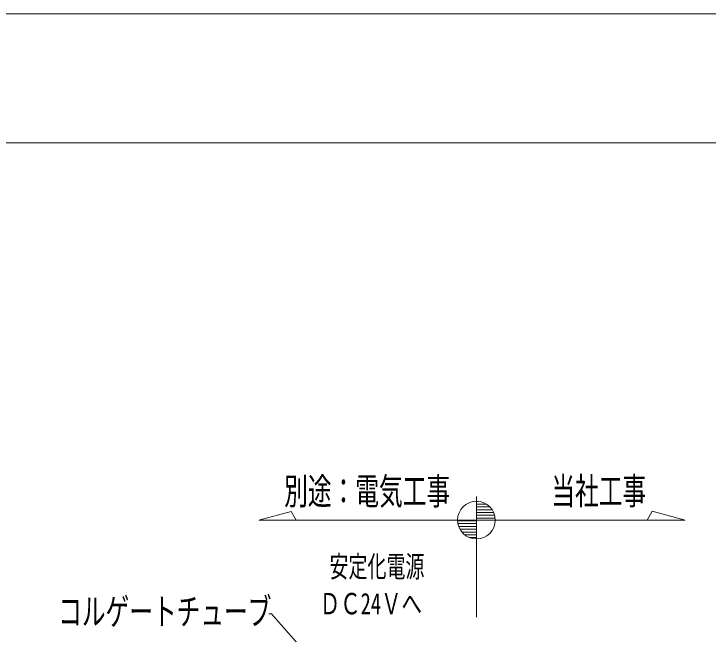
# Model space of a CAD drawing. Units: millimetres, scale not verified. Extents: x -1002 to 998, y -692 to 692.
# Drawn here: x -713.3 to -463.8, y 469.8 to 692.5 of the extents above; entities that cross this region are included whole.
import ezdxf
from ezdxf.enums import TextEntityAlignment as Align

# ---------------------------------------------------------------- set-up
doc = ezdxf.new("R2010")
doc.units = ezdxf.units.MM
doc.header["$LTSCALE"] = 5
for name, color, linetype, lineweight in [('0-0_zumenwaku', 6, 'Continuous', 9), ('0-5_0', 7, 'Continuous', 9), ('1-A_3', 2, 'Continuous', 9), ('2-1_08文字', 2, 'Continuous', 9)]:
    doc.layers.add(name, color=color, linetype=linetype, lineweight=lineweight)
doc.styles.add('ＭＳ ゴシック', font='')
doc.styles.get('ＭＳ ゴシック').set_extended_font_data('MS Gothic')

msp = doc.modelspace()

# ---------------------------------------------------------------- linework, layer by layer
at = {"layer": '0-0_zumenwaku'}
msp.add_line((-1001.258, 646.191), (642.742, 646.191), dxfattribs=at)
msp.add_lwpolyline([(-1002.258, -692.5), (997.742, -692.5), (997.742, 692.5), (-1002.258, 692.5)], close=True, dxfattribs=at)
at = {"layer": '1-A_3'}
for p, q in [((-547.069, 475.813), (-547.069, 519.201)), ((-547.069, 517.471), (-547.069, 510.698)), ((-546.504, 517.426), (-547.069, 517.426)), ((-543.495, 516.426), (-547.069, 516.426)), ((-542.229, 515.426), (-547.069, 515.426)), ((-541.435, 514.426), (-547.069, 514.426)), ((-540.892, 513.426), (-547.069, 513.426)), ((-540.541, 512.426), (-547.069, 512.426)), ((-547.069, 510.426), (-553.82, 510.426)), ((-547.069, 509.426), (-553.707, 509.426)), ((-540.354, 511.426), (-547.069, 511.426)), ((-547.069, 510.698), (-540.297, 510.698)), ((-547.069, 508.426), (-553.436, 508.426)), ((-547.069, 507.426), (-552.982, 507.426)), ((-547.069, 506.426), (-552.299, 506.426)), ((-547.069, 505.426), (-551.292, 505.426)), ((-547.069, 504.426), (-549.569, 504.426))]:
    msp.add_line(p, q, dxfattribs=at)
for points in [[(-472.061, 510.698), (-625.261, 510.698), (-613.599, 513.823), (-611.794, 510.698)], [(-472.061, 510.698), (-483.917, 513.875), (-485.751, 510.698)], [(-547.069, 503.926), (-547.069, 510.698), (-553.841, 510.698)]]:
    msp.add_lwpolyline(points, dxfattribs=at)
msp.add_circle((-547.069, 510.698), 6.772, dxfattribs=at)
for start, end in [(0, 90), (180, 270)]:
    msp.add_arc((-547.069, 510.698), 6.772, start, end, dxfattribs=at)
at = {"layer": '2-1_08文字', "color": 1}
msp.add_lwpolyline([(-621.667, 477.038), (-620.667, 477.038), (-590.242, 442.442)], dxfattribs=at)

# ---------------------------------------------------------------- texts
at = {"layer": '0-5_0', "color": 2, "style": 'ＭＳ ゴシック'}
for s, height, width, p in [('別途：電気工事', 9.604, 0.65, (-616.147, 513.398)), ('当社工事', 9.604, 0.65, (-520.152, 513.435)), ('安定化電源', 7.697, 0.65, (-599.869, 487.878)), ('ＤＣ24Ｖへ', 7.697, 0.7, (-603.375, 474.545))]:
    msp.add_text(s, height=height, dxfattribs=dict(at, width=width)).set_placement(p, align=Align.BOTTOM_LEFT)
at = {"layer": '2-1_08文字', "style": 'ＭＳ ゴシック', "width": 0.65}
msp.add_text('コルゲートチューブ', height=9.604, dxfattribs=at).set_placement((-697.377, 470.187), align=Align.BOTTOM_LEFT)

doc.saveas('drawing.dxf')
